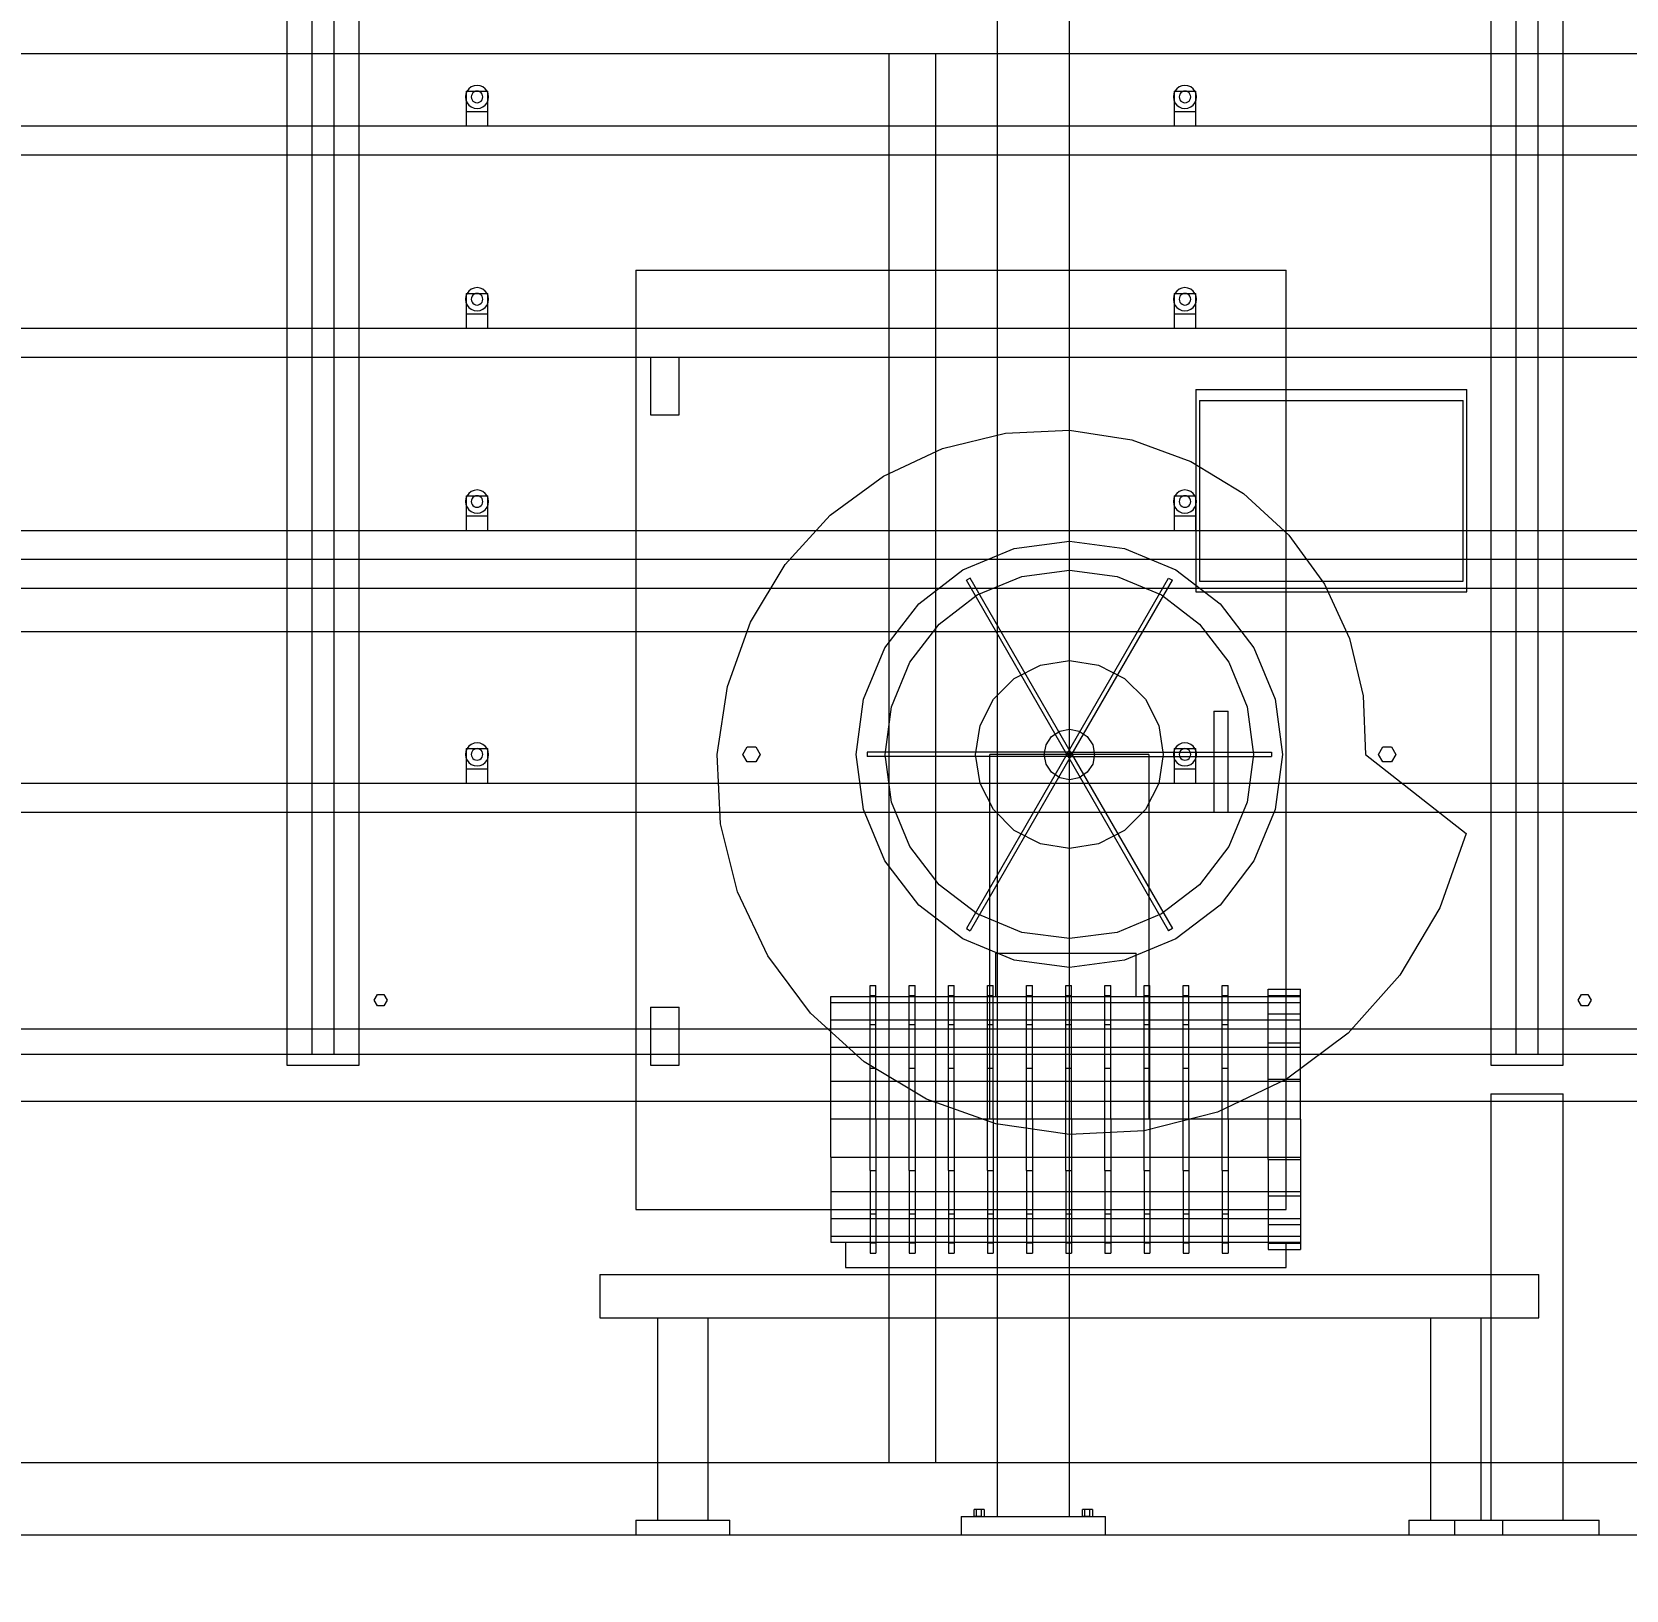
# Model space of a CAD drawing. Header units: millimetres. Extents: x -191664 to 191490, y -197311 to 10263.
# Drawn here: x 38981 to 41188, y -77 to 2080 of the extents above; entities that cross this region are included whole.
import ezdxf

# ---------------------------------------------------------------- set-up
doc = ezdxf.new("R2010")
doc.units = ezdxf.units.MM
for name, color, linetype, lineweight in [('COTAS_ENVOLVENTE_P', 1, 'Continuous', 0), ('COTAS_O', 1, 'Continuous', 0), ('COTAS_P', 1, 'Continuous', 0), ('lateral_secador', 7, 'Continuous', 0)]:
    doc.layers.add(name, color=color, linetype=linetype, lineweight=lineweight)
doc.dimstyles.new('PLANTA_100', dxfattribs={"dimtxt": 250, "dimasz": 150, "dimexe": 150, "dimexo": 80, "dimgap": 100, "dimtad": 1, "dimtih": 1, "dimtoh": 1, "dimdec": 1, "dimdsep": 46, "dimcen": 0.09, "dimclrd": 1, "dimclre": 1, "dimclrt": 1, "dimadec": 0, "dimazin": 0, "dimtfac": 1, "dimtdec": 4, "dimtofl": 0, "dimtmove": 0, "dimatfit": 3, "dimfxl": 1, "dimtolj": 1, "dimtzin": 0, "dimarcsym": 0})

# ---------------------------------------------------------------- blocks, each defined once
blk = doc.blocks.new('*D4')
at = {"layer": 'COTAS_ENVOLVENTE_P', "color": 1, "lineweight": -2, "transparency": 16777216}
for p, q in [((0, -80), (0, -3250)), ((58855.1, -80), (58855.1, -3250)), ((150, -3100), (58705.1, -3100))]:
    blk.add_line(p, q, dxfattribs=at)
at = {"layer": 'COTAS_ENVOLVENTE_P', "color": 1, "transparency": 16777216}
for points in [[(150, -3075), (150, -3125), (0, -3100)], [(58705.1, -3075), (58705.1, -3125), (58855.1, -3100)]]:
    blk.add_solid(points, dxfattribs=at)
at = {"layer": 'Defpoints', "color": 0, "transparency": 16777216}
for p in [(0, 0), (58855.1, 0), (58855.1, -3100)]:
    blk.add_point(p, dxfattribs=at)
blk = doc.blocks.new('*D19')
at = {"layer": 'COTAS_O', "color": 1, "lineweight": -2, "transparency": 16777216}
for p, q in [((37717.1, -80), (37717.1, -1050)), ((57717.1, -80), (57717.1, -1050)), ((37867.1, -900), (57567.1, -900))]:
    blk.add_line(p, q, dxfattribs=at)
at = {"layer": 'COTAS_O', "color": 1, "transparency": 16777216}
for points in [[(37867.1, -875), (37867.1, -925), (37717.1, -900)], [(57567.1, -875), (57567.1, -925), (57717.1, -900)]]:
    blk.add_solid(points, dxfattribs=at)
at = {"layer": 'Defpoints', "color": 0, "transparency": 16777216}
for p in [(37717.1, 0), (57717.1, 0), (57717.1, -900)]:
    blk.add_point(p, dxfattribs=at)
blk = doc.blocks.new('*D21')
at = {"layer": 'COTAS_P', "color": 1, "lineweight": -2, "transparency": 16777216}
for p, q in [((0, -80), (0, -2350)), ((58117.1, -80), (58117.1, -2350)), ((150, -2200), (57967.1, -2200))]:
    blk.add_line(p, q, dxfattribs=at)
at = {"layer": 'COTAS_P', "color": 1, "transparency": 16777216}
for points in [[(150, -2175), (150, -2225), (0, -2200)], [(57967.1, -2175), (57967.1, -2225), (58117.1, -2200)]]:
    blk.add_solid(points, dxfattribs=at)
at = {"layer": 'Defpoints', "color": 0, "transparency": 16777216}
for p in [(0, 0), (58117.1, 0), (58117.1, -2200)]:
    blk.add_point(p, dxfattribs=at)

msp = doc.modelspace()

# ---------------------------------------------------------------- linework, layer by layer
at = {"layer": 'lateral_secador', "color": 253, "true_color": 0xa6b3ba}
for p, q in [((40317.12, 2990), (40317.12, 25)), ((40417.12, 25), (40417.12, 2990)), ((40267.12, 25), (40467.12, 25)), ((40267.12, 25), (40267.12, 0)), ((40317.12, 25), (40417.12, 25)), ((40467.12, 0), (40467.12, 25)), ((40267.12, 0), (40467.12, 0))]:
    msp.add_line(p, q, dxfattribs=at)
at = {"layer": 'lateral_secador', "color": 254, "true_color": 0xd8e0dc}
for p, q in [((39368.78, 665), (39368.78, 2935)), ((39398.78, 2935), (39398.78, 665)), ((41035.45, 665), (41035.45, 2935)), ((41065.45, 2935), (41065.45, 665)), ((40597.12, 1570), (40962.12, 1570)), ((40597.12, 1570), (40597.12, 1320)), ((40962.12, 1320), (40962.12, 1570)), ((40597.12, 1320), (40962.12, 1320)), ((37732.12, 665), (39368.78, 665)), ((39398.78, 665), (41035.45, 665)), ((41065.45, 665), (42702.12, 665)), ((38717.12, 100), (41717.12, 100))]:
    msp.add_line(p, q, dxfattribs=at)
at = {"layer": 'lateral_secador', "color": 251, "true_color": 0x536a64}
for p, q in [((39333.78, 2900), (39333.78, 650)), ((39433.78, 650), (39433.78, 2900)), ((41000.45, 2900), (41000.45, 650)), ((41100.45, 650), (41100.45, 2900)), ((37717.12, 2050), (57717.12, 2050)), ((40241.7, 1503.49), (40328.63, 1524.83)), ((40328.63, 1524.83), (40417.12, 1528.71)), ((40417.12, 1528.71), (40503.71, 1515.34)), ((40159.76, 1465.16), (40241.7, 1503.49)), ((40503.71, 1515.34), (40585.13, 1485.61)), ((40585.13, 1485.61), (40658.34, 1441.02)), ((40086.14, 1410.97), (40159.76, 1465.16)), ((40658.34, 1441.02), (40720.72, 1383.6)), ((40023.91, 1342.73), (40086.14, 1410.97)), ((40720.72, 1383.6), (40770.09, 1315.85)), ((39975.74, 1262.82), (40023.91, 1342.73)), ((37717.12, 1310), (57717.12, 1310)), ((40770.09, 1315.85), (40804.85, 1240.6)), ((39943.81, 1174.15), (39975.74, 1262.82)), ((37717.12, 1250), (57717.12, 1250)), ((40804.85, 1240.6), (40823.98, 1160.93)), ((39929.7, 1080), (39943.81, 1174.15)), ((40823.98, 1160.93), (40827.12, 1080)), ((39934.32, 983.97), (39929.7, 1080)), ((40827.12, 1080), (40966.36, 970.75)), ((39957.86, 889.77), (39934.32, 983.97)), ((40966.36, 970.75), (40930.02, 867.55)), ((39999.77, 801.14), (39957.86, 889.77)), ((40930.02, 867.55), (40874.69, 774.26)), ((40058.77, 721.66), (39999.77, 801.14)), ((40874.69, 774.26), (40802.83, 694.28)), ((40132.88, 654.61), (40058.77, 721.66)), ((37717.12, 700), (57717.12, 700)), ((40802.83, 694.28), (40717.48, 630.47)), ((39333.78, 650), (39433.78, 650)), ((40219.48, 602.86), (40132.88, 654.61)), ((41000.45, 650), (41100.45, 650)), ((40717.48, 630.47), (40622.16, 584.98)), ((37717.12, 600), (57717.12, 600)), ((40315.42, 568.73), (40219.48, 602.86)), ((41000.45, 610), (41100.45, 610)), ((41000.45, 610), (41000.45, 20)), ((41100.45, 20), (41100.45, 610)), ((40622.16, 584.98), (40520.7, 559.23)), ((40417.12, 553.87), (40315.42, 568.73)), ((40520.7, 559.23), (40417.12, 553.87)), ((40107.12, 405), (40717.12, 405)), ((40107.12, 405), (40107.12, 370)), ((40717.12, 370), (40717.12, 405)), ((39767.12, 360), (41067.12, 360)), ((39767.12, 360), (39767.12, 300)), ((40107.12, 370), (40717.12, 370)), ((41067.12, 300), (41067.12, 360)), ((39767.12, 300), (41067.12, 300)), ((39847.12, 300), (39917.12, 300)), ((39847.12, 300), (39847.12, 20)), ((39917.12, 20), (39917.12, 300)), ((40917.12, 300), (40987.12, 300)), ((40917.12, 300), (40917.12, 20)), ((40987.12, 20), (40987.12, 300)), ((38717.12, 0), (41717.12, 0)), ((39847.12, 20), (39917.12, 20)), ((40917.12, 20), (40987.12, 20)), ((41000.45, 20), (41100.45, 20))]:
    msp.add_line(p, q, dxfattribs=at)
at = {"layer": 'lateral_secador', "color": 252, "true_color": 0x798e91}
for p, q in [((40167.12, 2050), (40232.12, 2050)), ((40167.12, 2050), (40167.12, 100)), ((40232.12, 100), (40232.12, 2050)), ((39837.12, 1630), (39877.12, 1630)), ((39837.12, 1630), (39837.12, 1550)), ((39877.12, 1550), (39877.12, 1630)), ((40592.12, 1585), (40967.12, 1585)), ((40592.12, 1585), (40592.12, 1305)), ((40967.12, 1305), (40967.12, 1585)), ((39837.12, 1550), (39877.12, 1550)), ((40289.62, 1300.84), (40351.12, 1326.31)), ((40351.12, 1326.31), (40417.12, 1335)), ((40417.12, 1335), (40483.11, 1326.31)), ((40483.11, 1326.31), (40544.62, 1300.84)), ((40279.71, 1323.99), (40274.52, 1320.99)), ((40414.52, 1078.5), (40274.52, 1320.99)), ((40419.71, 1081.5), (40279.71, 1323.99)), ((40414.52, 1081.5), (40554.52, 1323.99)), ((40419.71, 1078.5), (40559.71, 1320.99)), ((40554.52, 1323.99), (40559.71, 1320.99)), ((40592.12, 1305), (40967.12, 1305)), ((40236.8, 1260.31), (40289.62, 1300.84)), ((40544.62, 1300.84), (40597.43, 1260.31)), ((40196.28, 1207.5), (40236.8, 1260.31)), ((40597.43, 1260.31), (40637.95, 1207.5)), ((40170.8, 1146), (40196.28, 1207.5)), ((40637.95, 1207.5), (40663.43, 1146)), ((40162.12, 1080), (40170.8, 1146)), ((40663.43, 1146), (40672.12, 1080)), ((40137.12, 1083), (40137.12, 1077)), ((40417.12, 1083), (40137.12, 1083)), ((40414.52, 1081.5), (40274.52, 839.01)), ((40414.52, 1081.5), (40419.71, 1078.5)), ((40419.71, 1081.5), (40414.52, 1078.5)), ((40417.12, 1083), (40417.12, 1077)), ((40417.12, 1083), (40697.12, 1083)), ((40419.71, 1081.5), (40559.71, 839.01)), ((40697.12, 1083), (40697.12, 1077)), ((40417.12, 1077), (40137.12, 1077)), ((40170.8, 1014), (40162.12, 1080)), ((40419.71, 1078.5), (40279.71, 836.01)), ((40414.52, 1078.5), (40554.52, 836.01)), ((40417.12, 1077), (40697.12, 1077)), ((40672.12, 1080), (40663.43, 1014)), ((40196.28, 952.5), (40170.8, 1014)), ((40663.43, 1014), (40637.95, 952.5)), ((40236.8, 899.69), (40196.28, 952.5)), ((40637.95, 952.5), (40597.43, 899.69)), ((40289.62, 859.16), (40236.8, 899.69)), ((40597.43, 899.69), (40544.62, 859.16)), ((40274.52, 839.01), (40279.71, 836.01)), ((40351.12, 833.69), (40289.62, 859.16)), ((40544.62, 859.16), (40483.11, 833.69)), ((40559.71, 839.01), (40554.52, 836.01)), ((40417.12, 825), (40351.12, 833.69)), ((40483.11, 833.69), (40417.12, 825)), ((39837.12, 730), (39877.12, 730)), ((39837.12, 730), (39837.12, 650)), ((39877.12, 650), (39877.12, 730)), ((39837.12, 650), (39877.12, 650)), ((40167.12, 100), (40232.12, 100)), ((39817.12, 20), (39947.12, 20)), ((39817.12, 20), (39817.12, 0)), ((39817.12, 0), (39947.12, 0)), ((39947.12, 0), (39947.12, 20)), ((40887.12, 20), (41017.12, 20)), ((40887.12, 20), (40887.12, 0)), ((40887.12, 0), (41017.12, 0)), ((40950.45, 20), (41150.45, 20)), ((40950.45, 20), (40950.45, 0)), ((40950.45, 0), (41150.45, 0)), ((41017.12, 0), (41017.12, 20)), ((41150.45, 0), (41150.45, 20))]:
    msp.add_line(p, q, dxfattribs=at)
at = {"layer": 'lateral_secador', "color": 253, "true_color": 0xa4b0b5}
for p, q in [((39581.66, 1994.14), (39581.12, 1990)), ((39581.12, 1990), (39581.66, 1985.86)), ((39583.26, 1998), (39581.66, 1994.14)), ((39585.8, 2001.31), (39583.26, 1998)), ((39589.12, 2003.86), (39585.8, 2001.31)), ((39592.97, 2005.45), (39589.12, 2003.86)), ((39589.39, 1992.07), (39589.12, 1990)), ((39589.12, 1990), (39589.39, 1987.93)), ((39590.19, 1994), (39589.39, 1992.07)), ((39589.39, 1987.93), (39590.19, 1986)), ((39591.46, 1995.66), (39590.19, 1994)), ((39593.12, 1996.93), (39591.46, 1995.66)), ((39597.12, 2006), (39592.97, 2005.45)), ((39595.05, 1997.73), (39593.12, 1996.93)), ((39597.12, 1998), (39595.05, 1997.73)), ((39601.26, 2005.45), (39597.12, 2006)), ((39599.19, 1997.73), (39597.12, 1998)), ((39601.12, 1996.93), (39599.19, 1997.73)), ((39602.77, 1995.66), (39601.12, 1996.93)), ((39605.12, 2003.86), (39601.26, 2005.45)), ((39604.04, 1994), (39602.77, 1995.66)), ((39604.84, 1992.07), (39604.04, 1994)), ((39604.04, 1986), (39604.84, 1987.93)), ((39605.12, 1990), (39604.84, 1992.07)), ((39604.84, 1987.93), (39605.12, 1990)), ((39608.43, 2001.31), (39605.12, 2003.86)), ((39610.97, 1998), (39608.43, 2001.31)), ((39612.57, 1994.14), (39610.97, 1998)), ((39613.12, 1990), (39612.57, 1994.14)), ((39612.57, 1985.86), (39613.12, 1990)), ((40561.66, 1994.14), (40561.12, 1990)), ((40561.12, 1990), (40561.66, 1985.86)), ((40563.26, 1998), (40561.66, 1994.14)), ((40565.8, 2001.31), (40563.26, 1998)), ((40569.12, 2003.86), (40565.8, 2001.31)), ((40572.97, 2005.45), (40569.12, 2003.86)), ((40569.39, 1992.07), (40569.12, 1990)), ((40569.12, 1990), (40569.39, 1987.93)), ((40570.19, 1994), (40569.39, 1992.07)), ((40569.39, 1987.93), (40570.19, 1986)), ((40571.46, 1995.66), (40570.19, 1994)), ((40573.12, 1996.93), (40571.46, 1995.66)), ((40577.12, 2006), (40572.97, 2005.45)), ((40575.05, 1997.73), (40573.12, 1996.93)), ((40577.12, 1998), (40575.05, 1997.73)), ((40581.26, 2005.45), (40577.12, 2006)), ((40579.19, 1997.73), (40577.12, 1998)), ((40581.12, 1996.93), (40579.19, 1997.73)), ((40582.77, 1995.66), (40581.12, 1996.93)), ((40585.12, 2003.86), (40581.26, 2005.45)), ((40584.04, 1994), (40582.77, 1995.66)), ((40584.84, 1992.07), (40584.04, 1994)), ((40584.04, 1986), (40584.84, 1987.93)), ((40585.12, 1990), (40584.84, 1992.07)), ((40584.84, 1987.93), (40585.12, 1990)), ((40588.43, 2001.31), (40585.12, 2003.86)), ((40590.97, 1998), (40588.43, 2001.31)), ((40592.57, 1994.14), (40590.97, 1998)), ((40593.12, 1990), (40592.57, 1994.14)), ((40592.57, 1985.86), (40593.12, 1990)), ((39581.66, 1985.86), (39583.26, 1982)), ((39583.26, 1982), (39585.8, 1978.69)), ((39585.8, 1978.69), (39589.12, 1976.14)), ((39589.12, 1976.14), (39592.97, 1974.55)), ((39590.19, 1986), (39591.46, 1984.34)), ((39591.46, 1984.34), (39593.12, 1983.07)), ((39592.97, 1974.55), (39597.12, 1974)), ((39593.12, 1983.07), (39595.05, 1982.27)), ((39595.05, 1982.27), (39597.12, 1982)), ((39597.12, 1982), (39599.19, 1982.27)), ((39597.12, 1974), (39601.26, 1974.55)), ((39599.19, 1982.27), (39601.12, 1983.07)), ((39601.12, 1983.07), (39602.77, 1984.34)), ((39601.26, 1974.55), (39605.12, 1976.14)), ((39602.77, 1984.34), (39604.04, 1986)), ((39605.12, 1976.14), (39608.43, 1978.69)), ((39608.43, 1978.69), (39610.97, 1982)), ((39610.97, 1982), (39612.57, 1985.86)), ((40561.66, 1985.86), (40563.26, 1982)), ((40563.26, 1982), (40565.8, 1978.69)), ((40565.8, 1978.69), (40569.12, 1976.14)), ((40569.12, 1976.14), (40572.97, 1974.55)), ((40570.19, 1986), (40571.46, 1984.34)), ((40571.46, 1984.34), (40573.12, 1983.07)), ((40572.97, 1974.55), (40577.12, 1974)), ((40573.12, 1983.07), (40575.05, 1982.27)), ((40575.05, 1982.27), (40577.12, 1982)), ((40577.12, 1982), (40579.19, 1982.27)), ((40577.12, 1974), (40581.26, 1974.55)), ((40579.19, 1982.27), (40581.12, 1983.07)), ((40581.12, 1983.07), (40582.77, 1984.34)), ((40581.26, 1974.55), (40585.12, 1976.14)), ((40582.77, 1984.34), (40584.04, 1986)), ((40585.12, 1976.14), (40588.43, 1978.69)), ((40588.43, 1978.69), (40590.97, 1982)), ((40590.97, 1982), (40592.57, 1985.86)), ((39589.12, 1723.86), (39585.8, 1721.31)), ((39592.97, 1725.45), (39589.12, 1723.86)), ((39597.12, 1726), (39592.97, 1725.45)), ((39601.26, 1725.45), (39597.12, 1726)), ((39605.12, 1723.86), (39601.26, 1725.45)), ((39608.43, 1721.31), (39605.12, 1723.86)), ((40569.12, 1723.86), (40565.8, 1721.31)), ((40572.97, 1725.45), (40569.12, 1723.86)), ((40577.12, 1726), (40572.97, 1725.45)), ((40581.26, 1725.45), (40577.12, 1726)), ((40585.12, 1723.86), (40581.26, 1725.45)), ((40588.43, 1721.31), (40585.12, 1723.86)), ((39581.66, 1714.14), (39581.12, 1710)), ((39581.12, 1710), (39581.66, 1705.86)), ((39583.26, 1718), (39581.66, 1714.14)), ((39581.66, 1705.86), (39583.26, 1702)), ((39585.8, 1721.31), (39583.26, 1718)), ((39583.26, 1702), (39585.8, 1698.69)), ((39589.39, 1712.07), (39589.12, 1710)), ((39589.12, 1710), (39589.39, 1707.93)), ((39590.19, 1714), (39589.39, 1712.07)), ((39589.39, 1707.93), (39590.19, 1706)), ((39591.46, 1715.66), (39590.19, 1714)), ((39590.19, 1706), (39591.46, 1704.34)), ((39593.12, 1716.93), (39591.46, 1715.66)), ((39591.46, 1704.34), (39593.12, 1703.07)), ((39595.05, 1717.73), (39593.12, 1716.93)), ((39593.12, 1703.07), (39595.05, 1702.27)), ((39597.12, 1718), (39595.05, 1717.73)), ((39595.05, 1702.27), (39597.12, 1702)), ((39599.19, 1717.73), (39597.12, 1718)), ((39597.12, 1702), (39599.19, 1702.27)), ((39601.12, 1716.93), (39599.19, 1717.73)), ((39599.19, 1702.27), (39601.12, 1703.07)), ((39602.77, 1715.66), (39601.12, 1716.93)), ((39601.12, 1703.07), (39602.77, 1704.34)), ((39604.04, 1714), (39602.77, 1715.66)), ((39602.77, 1704.34), (39604.04, 1706)), ((39604.84, 1712.07), (39604.04, 1714)), ((39604.04, 1706), (39604.84, 1707.93)), ((39605.12, 1710), (39604.84, 1712.07)), ((39604.84, 1707.93), (39605.12, 1710)), ((39610.97, 1718), (39608.43, 1721.31)), ((39608.43, 1698.69), (39610.97, 1702)), ((39612.57, 1714.14), (39610.97, 1718)), ((39610.97, 1702), (39612.57, 1705.86)), ((39613.12, 1710), (39612.57, 1714.14)), ((39612.57, 1705.86), (39613.12, 1710)), ((40561.66, 1714.14), (40561.12, 1710)), ((40561.12, 1710), (40561.66, 1705.86)), ((40563.26, 1718), (40561.66, 1714.14)), ((40561.66, 1705.86), (40563.26, 1702)), ((40565.8, 1721.31), (40563.26, 1718)), ((40563.26, 1702), (40565.8, 1698.69)), ((40569.39, 1712.07), (40569.12, 1710)), ((40569.12, 1710), (40569.39, 1707.93)), ((40570.19, 1714), (40569.39, 1712.07)), ((40569.39, 1707.93), (40570.19, 1706)), ((40571.46, 1715.66), (40570.19, 1714)), ((40570.19, 1706), (40571.46, 1704.34)), ((40573.12, 1716.93), (40571.46, 1715.66)), ((40571.46, 1704.34), (40573.12, 1703.07)), ((40575.05, 1717.73), (40573.12, 1716.93)), ((40573.12, 1703.07), (40575.05, 1702.27)), ((40577.12, 1718), (40575.05, 1717.73)), ((40575.05, 1702.27), (40577.12, 1702)), ((40579.19, 1717.73), (40577.12, 1718)), ((40577.12, 1702), (40579.19, 1702.27)), ((40581.12, 1716.93), (40579.19, 1717.73)), ((40579.19, 1702.27), (40581.12, 1703.07)), ((40582.77, 1715.66), (40581.12, 1716.93)), ((40581.12, 1703.07), (40582.77, 1704.34)), ((40584.04, 1714), (40582.77, 1715.66)), ((40582.77, 1704.34), (40584.04, 1706)), ((40584.84, 1712.07), (40584.04, 1714)), ((40584.04, 1706), (40584.84, 1707.93)), ((40585.12, 1710), (40584.84, 1712.07)), ((40584.84, 1707.93), (40585.12, 1710)), ((40590.97, 1718), (40588.43, 1721.31)), ((40588.43, 1698.69), (40590.97, 1702)), ((40592.57, 1714.14), (40590.97, 1718)), ((40590.97, 1702), (40592.57, 1705.86)), ((40593.12, 1710), (40592.57, 1714.14)), ((40592.57, 1705.86), (40593.12, 1710)), ((39585.8, 1698.69), (39589.12, 1696.14)), ((39589.12, 1696.14), (39592.97, 1694.55)), ((39592.97, 1694.55), (39597.12, 1694)), ((39597.12, 1694), (39601.26, 1694.55)), ((39601.26, 1694.55), (39605.12, 1696.14)), ((39605.12, 1696.14), (39608.43, 1698.69)), ((40565.8, 1698.69), (40569.12, 1696.14)), ((40569.12, 1696.14), (40572.97, 1694.55)), ((40572.97, 1694.55), (40577.12, 1694)), ((40577.12, 1694), (40581.26, 1694.55)), ((40581.26, 1694.55), (40585.12, 1696.14)), ((40585.12, 1696.14), (40588.43, 1698.69)), ((39583.26, 1438), (39581.66, 1434.14)), ((39585.8, 1441.31), (39583.26, 1438)), ((39589.12, 1443.86), (39585.8, 1441.31)), ((39592.97, 1445.45), (39589.12, 1443.86)), ((39591.46, 1435.66), (39590.19, 1434)), ((39593.12, 1436.93), (39591.46, 1435.66)), ((39597.12, 1446), (39592.97, 1445.45)), ((39595.05, 1437.73), (39593.12, 1436.93)), ((39597.12, 1438), (39595.05, 1437.73)), ((39601.26, 1445.45), (39597.12, 1446)), ((39599.19, 1437.73), (39597.12, 1438)), ((39601.12, 1436.93), (39599.19, 1437.73)), ((39602.77, 1435.66), (39601.12, 1436.93)), ((39605.12, 1443.86), (39601.26, 1445.45)), ((39604.04, 1434), (39602.77, 1435.66)), ((39608.43, 1441.31), (39605.12, 1443.86)), ((39610.97, 1438), (39608.43, 1441.31)), ((39612.57, 1434.14), (39610.97, 1438)), ((40563.26, 1438), (40561.66, 1434.14)), ((40565.8, 1441.31), (40563.26, 1438)), ((40569.12, 1443.86), (40565.8, 1441.31)), ((40572.97, 1445.45), (40569.12, 1443.86)), ((40571.46, 1435.66), (40570.19, 1434)), ((40573.12, 1436.93), (40571.46, 1435.66)), ((40577.12, 1446), (40572.97, 1445.45)), ((40575.05, 1437.73), (40573.12, 1436.93)), ((40577.12, 1438), (40575.05, 1437.73)), ((40581.26, 1445.45), (40577.12, 1446)), ((40579.19, 1437.73), (40577.12, 1438)), ((40581.12, 1436.93), (40579.19, 1437.73)), ((40582.77, 1435.66), (40581.12, 1436.93)), ((40585.12, 1443.86), (40581.26, 1445.45)), ((40584.04, 1434), (40582.77, 1435.66)), ((40588.43, 1441.31), (40585.12, 1443.86)), ((40590.97, 1438), (40588.43, 1441.31)), ((40592.57, 1434.14), (40590.97, 1438)), ((39581.66, 1434.14), (39581.12, 1430)), ((39581.12, 1430), (39581.66, 1425.86)), ((39581.66, 1425.86), (39583.26, 1422)), ((39583.26, 1422), (39585.8, 1418.69)), ((39585.8, 1418.69), (39589.12, 1416.14)), ((39589.39, 1432.07), (39589.12, 1430)), ((39589.12, 1430), (39589.39, 1427.93)), ((39589.12, 1416.14), (39592.97, 1414.55)), ((39590.19, 1434), (39589.39, 1432.07)), ((39589.39, 1427.93), (39590.19, 1426)), ((39590.19, 1426), (39591.46, 1424.34)), ((39591.46, 1424.34), (39593.12, 1423.07)), ((39592.97, 1414.55), (39597.12, 1414)), ((39593.12, 1423.07), (39595.05, 1422.27)), ((39595.05, 1422.27), (39597.12, 1422)), ((39597.12, 1422), (39599.19, 1422.27)), ((39597.12, 1414), (39601.26, 1414.55)), ((39599.19, 1422.27), (39601.12, 1423.07)), ((39601.12, 1423.07), (39602.77, 1424.34)), ((39601.26, 1414.55), (39605.12, 1416.14)), ((39602.77, 1424.34), (39604.04, 1426)), ((39604.84, 1432.07), (39604.04, 1434)), ((39604.04, 1426), (39604.84, 1427.93)), ((39605.12, 1430), (39604.84, 1432.07)), ((39604.84, 1427.93), (39605.12, 1430)), ((39605.12, 1416.14), (39608.43, 1418.69)), ((39608.43, 1418.69), (39610.97, 1422)), ((39610.97, 1422), (39612.57, 1425.86)), ((39613.12, 1430), (39612.57, 1434.14)), ((39612.57, 1425.86), (39613.12, 1430)), ((40561.66, 1434.14), (40561.12, 1430)), ((40561.12, 1430), (40561.66, 1425.86)), ((40561.66, 1425.86), (40563.26, 1422)), ((40563.26, 1422), (40565.8, 1418.69)), ((40565.8, 1418.69), (40569.12, 1416.14)), ((40569.39, 1432.07), (40569.12, 1430)), ((40569.12, 1430), (40569.39, 1427.93)), ((40569.12, 1416.14), (40572.97, 1414.55)), ((40570.19, 1434), (40569.39, 1432.07)), ((40569.39, 1427.93), (40570.19, 1426)), ((40570.19, 1426), (40571.46, 1424.34)), ((40571.46, 1424.34), (40573.12, 1423.07)), ((40572.97, 1414.55), (40577.12, 1414)), ((40573.12, 1423.07), (40575.05, 1422.27)), ((40575.05, 1422.27), (40577.12, 1422)), ((40577.12, 1422), (40579.19, 1422.27)), ((40577.12, 1414), (40581.26, 1414.55)), ((40579.19, 1422.27), (40581.12, 1423.07)), ((40581.12, 1423.07), (40582.77, 1424.34)), ((40581.26, 1414.55), (40585.12, 1416.14)), ((40582.77, 1424.34), (40584.04, 1426)), ((40584.84, 1432.07), (40584.04, 1434)), ((40584.04, 1426), (40584.84, 1427.93)), ((40585.12, 1430), (40584.84, 1432.07)), ((40584.84, 1427.93), (40585.12, 1430)), ((40585.12, 1416.14), (40588.43, 1418.69)), ((40588.43, 1418.69), (40590.97, 1422)), ((40590.97, 1422), (40592.57, 1425.86)), ((40593.12, 1430), (40592.57, 1434.14)), ((40592.57, 1425.86), (40593.12, 1430)), ((39581.66, 1084.14), (39581.12, 1080)), ((39583.26, 1088), (39581.66, 1084.14)), ((39585.8, 1091.31), (39583.26, 1088)), ((39589.12, 1093.86), (39585.8, 1091.31)), ((39592.97, 1095.45), (39589.12, 1093.86)), ((39589.39, 1082.07), (39589.12, 1080)), ((39590.19, 1084), (39589.39, 1082.07)), ((39591.46, 1085.66), (39590.19, 1084)), ((39593.12, 1086.93), (39591.46, 1085.66)), ((39597.12, 1096), (39592.97, 1095.45)), ((39595.05, 1087.73), (39593.12, 1086.93)), ((39597.12, 1088), (39595.05, 1087.73)), ((39601.26, 1095.45), (39597.12, 1096)), ((39599.19, 1087.73), (39597.12, 1088)), ((39601.12, 1086.93), (39599.19, 1087.73)), ((39602.77, 1085.66), (39601.12, 1086.93)), ((39605.12, 1093.86), (39601.26, 1095.45)), ((39604.04, 1084), (39602.77, 1085.66)), ((39604.84, 1082.07), (39604.04, 1084)), ((39605.12, 1080), (39604.84, 1082.07)), ((39608.43, 1091.31), (39605.12, 1093.86)), ((39610.97, 1088), (39608.43, 1091.31)), ((39612.57, 1084.14), (39610.97, 1088)), ((39613.12, 1080), (39612.57, 1084.14)), ((40561.66, 1084.14), (40561.12, 1080)), ((40563.26, 1088), (40561.66, 1084.14)), ((40565.8, 1091.31), (40563.26, 1088)), ((40569.12, 1093.86), (40565.8, 1091.31)), ((40572.97, 1095.45), (40569.12, 1093.86)), ((40569.39, 1082.07), (40569.12, 1080)), ((40570.19, 1084), (40569.39, 1082.07)), ((40571.46, 1085.66), (40570.19, 1084)), ((40573.12, 1086.93), (40571.46, 1085.66)), ((40577.12, 1096), (40572.97, 1095.45)), ((40575.05, 1087.73), (40573.12, 1086.93)), ((40577.12, 1088), (40575.05, 1087.73)), ((40581.26, 1095.45), (40577.12, 1096)), ((40579.19, 1087.73), (40577.12, 1088)), ((40581.12, 1086.93), (40579.19, 1087.73)), ((40582.77, 1085.66), (40581.12, 1086.93)), ((40585.12, 1093.86), (40581.26, 1095.45)), ((40584.04, 1084), (40582.77, 1085.66)), ((40584.84, 1082.07), (40584.04, 1084)), ((40585.12, 1080), (40584.84, 1082.07)), ((40588.43, 1091.31), (40585.12, 1093.86)), ((40590.97, 1088), (40588.43, 1091.31)), ((40592.57, 1084.14), (40590.97, 1088)), ((40593.12, 1080), (40592.57, 1084.14)), ((39581.12, 1080), (39581.66, 1075.86)), ((39581.66, 1075.86), (39583.26, 1072)), ((39583.26, 1072), (39585.8, 1068.69)), ((39585.8, 1068.69), (39589.12, 1066.14)), ((39589.12, 1080), (39589.39, 1077.93)), ((39589.12, 1066.14), (39592.97, 1064.55)), ((39589.39, 1077.93), (39590.19, 1076)), ((39590.19, 1076), (39591.46, 1074.34)), ((39591.46, 1074.34), (39593.12, 1073.07)), ((39592.97, 1064.55), (39597.12, 1064)), ((39593.12, 1073.07), (39595.05, 1072.27)), ((39595.05, 1072.27), (39597.12, 1072)), ((39597.12, 1072), (39599.19, 1072.27)), ((39597.12, 1064), (39601.26, 1064.55)), ((39599.19, 1072.27), (39601.12, 1073.07)), ((39601.12, 1073.07), (39602.77, 1074.34)), ((39601.26, 1064.55), (39605.12, 1066.14)), ((39602.77, 1074.34), (39604.04, 1076)), ((39604.04, 1076), (39604.84, 1077.93)), ((39604.84, 1077.93), (39605.12, 1080)), ((39605.12, 1066.14), (39608.43, 1068.69)), ((39608.43, 1068.69), (39610.97, 1072)), ((39610.97, 1072), (39612.57, 1075.86)), ((39612.57, 1075.86), (39613.12, 1080)), ((40561.12, 1080), (40561.66, 1075.86)), ((40561.66, 1075.86), (40563.26, 1072)), ((40563.26, 1072), (40565.8, 1068.69)), ((40565.8, 1068.69), (40569.12, 1066.14)), ((40569.12, 1080), (40569.39, 1077.93)), ((40569.12, 1066.14), (40572.97, 1064.55)), ((40569.39, 1077.93), (40570.19, 1076)), ((40570.19, 1076), (40571.46, 1074.34)), ((40571.46, 1074.34), (40573.12, 1073.07)), ((40572.97, 1064.55), (40577.12, 1064)), ((40573.12, 1073.07), (40575.05, 1072.27)), ((40575.05, 1072.27), (40577.12, 1072)), ((40577.12, 1072), (40579.19, 1072.27)), ((40577.12, 1064), (40581.26, 1064.55)), ((40579.19, 1072.27), (40581.12, 1073.07)), ((40581.12, 1073.07), (40582.77, 1074.34)), ((40581.26, 1064.55), (40585.12, 1066.14)), ((40582.77, 1074.34), (40584.04, 1076)), ((40584.04, 1076), (40584.84, 1077.93)), ((40584.84, 1077.93), (40585.12, 1080)), ((40585.12, 1066.14), (40588.43, 1068.69)), ((40588.43, 1068.69), (40590.97, 1072)), ((40590.97, 1072), (40592.57, 1075.86)), ((40592.57, 1075.86), (40593.12, 1080))]:
    msp.add_line(p, q, dxfattribs=at)
at = {"layer": 'lateral_secador', "color": 8, "true_color": 0x617680}
for p, q in [((39582.12, 1998), (39612.12, 1998)), ((39582.12, 1998), (39582.12, 1970)), ((39612.12, 1970), (39612.12, 1998)), ((40562.12, 1998), (40592.12, 1998)), ((40562.12, 1998), (40562.12, 1970)), ((40592.12, 1970), (40592.12, 1998)), ((39582.12, 1970), (39612.12, 1970)), ((39582.12, 1970), (39582.12, 1950)), ((39612.12, 1950), (39612.12, 1970)), ((40562.12, 1970), (40592.12, 1970)), ((40562.12, 1970), (40562.12, 1950)), ((40592.12, 1950), (40592.12, 1970)), ((38067.12, 1950), (57367.12, 1950)), ((39582.12, 1950), (39612.12, 1950)), ((40562.12, 1950), (40592.12, 1950)), ((38067.12, 1910), (57367.12, 1910)), ((39582.12, 1718), (39612.12, 1718)), ((39582.12, 1718), (39582.12, 1690)), ((39612.12, 1690), (39612.12, 1718)), ((40562.12, 1718), (40592.12, 1718)), ((40562.12, 1718), (40562.12, 1690)), ((40592.12, 1690), (40592.12, 1718)), ((39582.12, 1690), (39612.12, 1690)), ((39582.12, 1690), (39582.12, 1670)), ((39612.12, 1670), (39612.12, 1690)), ((40562.12, 1690), (40592.12, 1690)), ((40562.12, 1690), (40562.12, 1670)), ((40592.12, 1670), (40592.12, 1690)), ((38067.12, 1670), (57367.12, 1670)), ((39582.12, 1670), (39612.12, 1670)), ((40562.12, 1670), (40592.12, 1670)), ((38067.12, 1630), (57367.12, 1630)), ((39582.12, 1438), (39612.12, 1438)), ((39582.12, 1438), (39582.12, 1410)), ((39612.12, 1410), (39612.12, 1438)), ((40562.12, 1438), (40592.12, 1438)), ((40562.12, 1438), (40562.12, 1410)), ((40592.12, 1410), (40592.12, 1438)), ((39582.12, 1410), (39612.12, 1410)), ((39582.12, 1410), (39582.12, 1390)), ((39612.12, 1390), (39612.12, 1410)), ((40562.12, 1410), (40592.12, 1410)), ((40562.12, 1410), (40562.12, 1390)), ((40592.12, 1390), (40592.12, 1410)), ((38067.12, 1390), (57367.12, 1390)), ((39582.12, 1390), (39612.12, 1390)), ((40562.12, 1390), (40592.12, 1390)), ((38067.12, 1350), (57367.12, 1350)), ((39582.12, 1088), (39612.12, 1088)), ((39582.12, 1088), (39582.12, 1060)), ((39612.12, 1060), (39612.12, 1088)), ((40562.12, 1088), (40592.12, 1088)), ((40562.12, 1088), (40562.12, 1060)), ((40592.12, 1060), (40592.12, 1088)), ((39582.12, 1060), (39612.12, 1060)), ((39582.12, 1060), (39582.12, 1040)), ((39612.12, 1040), (39612.12, 1060)), ((40562.12, 1060), (40592.12, 1060)), ((40562.12, 1060), (40562.12, 1040)), ((40592.12, 1040), (40592.12, 1060)), ((38067.12, 1040), (57367.12, 1040)), ((39582.12, 1040), (39612.12, 1040)), ((40562.12, 1040), (40592.12, 1040)), ((38067.12, 1000), (57367.12, 1000))]:
    msp.add_line(p, q, dxfattribs=at)
at = {"layer": 'lateral_secador', "color": 9, "true_color": 0xb8c6c1}
for p, q in [((39817.12, 1750), (40717.12, 1750)), ((39817.12, 1750), (39817.12, 450)), ((40717.12, 450), (40717.12, 1750)), ((37717.12, 665), (57467.12, 665)), ((37717.12, 600), (57467.12, 600)), ((39817.12, 450), (40717.12, 450))]:
    msp.add_line(p, q, dxfattribs=at)
at = {"layer": 'lateral_secador', "color": 129, "true_color": 0x304542}
for p, q in [((40340.76, 1364.95), (40417.12, 1375)), ((40417.12, 1375), (40493.47, 1364.95)), ((40269.62, 1335.48), (40340.76, 1364.95)), ((40493.47, 1364.95), (40564.62, 1335.48)), ((40208.52, 1288.6), (40269.62, 1335.48)), ((40564.62, 1335.48), (40625.71, 1288.6)), ((40161.64, 1227.5), (40208.52, 1288.6)), ((40625.71, 1288.6), (40672.59, 1227.5)), ((40132.17, 1156.35), (40161.64, 1227.5)), ((40672.59, 1227.5), (40702.06, 1156.35)), ((40340.7, 1185.17), (40376.94, 1203.64)), ((40376.94, 1203.64), (40417.12, 1210)), ((40417.12, 1210), (40457.29, 1203.64)), ((40457.29, 1203.64), (40493.53, 1185.17)), ((40311.94, 1156.41), (40340.7, 1185.17)), ((40493.53, 1185.17), (40522.29, 1156.41)), ((40122.12, 1080), (40132.17, 1156.35)), ((40293.48, 1120.17), (40311.94, 1156.41)), ((40522.29, 1156.41), (40540.75, 1120.17)), ((40702.06, 1156.35), (40712.12, 1080)), ((40617.12, 1140), (40637.12, 1140)), ((40617.12, 1140), (40617.12, 1000)), ((40637.12, 1000), (40637.12, 1140)), ((40287.12, 1080), (40293.48, 1120.17)), ((40540.75, 1120.17), (40547.12, 1080)), ((40132.17, 1003.65), (40122.12, 1080)), ((40293.48, 1039.83), (40287.12, 1080)), ((40547.12, 1080), (40540.75, 1039.83)), ((40712.12, 1080), (40702.06, 1003.65)), ((40311.94, 1003.59), (40293.48, 1039.83)), ((40540.75, 1039.83), (40522.29, 1003.59)), ((40161.64, 932.5), (40132.17, 1003.65)), ((40340.7, 974.83), (40311.94, 1003.59)), ((40522.29, 1003.59), (40493.53, 974.83)), ((40617.12, 1000), (40637.12, 1000)), ((40702.06, 1003.65), (40672.59, 932.5)), ((40376.94, 956.36), (40340.7, 974.83)), ((40493.53, 974.83), (40457.29, 956.36)), ((40417.12, 950), (40376.94, 956.36)), ((40457.29, 956.36), (40417.12, 950)), ((40208.52, 871.4), (40161.64, 932.5)), ((40672.59, 932.5), (40625.71, 871.4)), ((40269.62, 824.52), (40208.52, 871.4)), ((40625.71, 871.4), (40564.62, 824.52)), ((40340.76, 795.05), (40269.62, 824.52)), ((40564.62, 824.52), (40493.47, 795.05)), ((40417.12, 785), (40340.76, 795.05)), ((40493.47, 795.05), (40417.12, 785)), ((40692.12, 746.38), (40692.12, 755.2)), ((40692.12, 755.2), (40737.12, 755.2)), ((40737.12, 746.38), (40737.12, 755.2)), ((40692.12, 720.78), (40692.12, 746.38)), ((40692.12, 746.38), (40737.12, 746.38)), ((40737.12, 720.78), (40737.12, 746.38)), ((40692.12, 680.92), (40692.12, 720.78)), ((40692.12, 720.78), (40737.12, 720.78)), ((40737.12, 680.92), (40737.12, 720.78)), ((40692.12, 630.68), (40692.12, 680.92)), ((40692.12, 680.92), (40737.12, 680.92)), ((40737.12, 630.68), (40737.12, 680.92)), ((40692.12, 575), (40692.12, 630.68)), ((40692.12, 630.68), (40737.12, 630.68)), ((40737.12, 575), (40737.12, 630.68)), ((40692.12, 519.32), (40692.12, 575)), ((40737.12, 575), (40692.12, 575)), ((40737.12, 575), (40737.12, 519.32)), ((40692.12, 519.32), (40692.12, 469.08)), ((40692.12, 519.32), (40737.12, 519.32)), ((40737.12, 519.32), (40737.12, 469.08)), ((40692.12, 469.08), (40692.12, 429.22)), ((40692.12, 469.08), (40737.12, 469.08)), ((40737.12, 469.08), (40737.12, 429.22)), ((40692.12, 429.22), (40692.12, 403.62)), ((40692.12, 429.22), (40737.12, 429.22)), ((40737.12, 429.22), (40737.12, 403.62)), ((40692.12, 403.62), (40692.12, 394.8)), ((40692.12, 403.62), (40737.12, 403.62)), ((40737.12, 403.62), (40737.12, 394.8)), ((40692.12, 394.8), (40737.12, 394.8))]:
    msp.add_line(p, q, dxfattribs=at)
at = {"layer": 'lateral_secador', "color": 43, "true_color": 0xe7bf45}
for p, q in [((40384.78, 1093.39), (40392.37, 1104.75)), ((40392.37, 1104.75), (40403.72, 1112.34)), ((40403.72, 1112.34), (40417.12, 1115)), ((40417.12, 1115), (40430.51, 1112.34)), ((40430.51, 1112.34), (40441.86, 1104.75)), ((40441.86, 1104.75), (40449.45, 1093.39)), ((39965.12, 1080), (39971.12, 1090.39)), ((39971.12, 1090.39), (39983.12, 1090.39)), ((39983.12, 1090.39), (39989.12, 1080)), ((40382.12, 1080), (40384.78, 1093.39)), ((40449.45, 1093.39), (40452.12, 1080)), ((40845.12, 1080), (40851.12, 1090.39)), ((40851.12, 1090.39), (40863.12, 1090.39)), ((40863.12, 1090.39), (40869.12, 1080)), ((39971.12, 1069.61), (39965.12, 1080)), ((39983.12, 1069.61), (39971.12, 1069.61)), ((39989.12, 1080), (39983.12, 1069.61)), ((40384.78, 1066.61), (40382.12, 1080)), ((40392.37, 1055.25), (40384.78, 1066.61)), ((40449.45, 1066.61), (40441.86, 1055.25)), ((40452.12, 1080), (40449.45, 1066.61)), ((40851.12, 1069.61), (40845.12, 1080)), ((40863.12, 1069.61), (40851.12, 1069.61)), ((40869.12, 1080), (40863.12, 1069.61)), ((40403.72, 1047.66), (40392.37, 1055.25)), ((40417.12, 1045), (40403.72, 1047.66)), ((40430.51, 1047.66), (40417.12, 1045)), ((40441.86, 1055.25), (40430.51, 1047.66)), ((39454.78, 740), (39459.28, 747.79)), ((39459.28, 732.21), (39454.78, 740)), ((39459.28, 747.79), (39468.28, 747.79)), ((39468.28, 732.21), (39459.28, 732.21)), ((39468.28, 747.79), (39472.78, 740)), ((39472.78, 740), (39468.28, 732.21)), ((41121.45, 740), (41125.95, 747.79)), ((41125.95, 732.21), (41121.45, 740)), ((41125.95, 747.79), (41134.95, 747.79)), ((41134.95, 732.21), (41125.95, 732.21)), ((41134.95, 747.79), (41139.45, 740)), ((41139.45, 740), (41134.95, 732.21))]:
    msp.add_line(p, q, dxfattribs=at)
at = {"layer": 'lateral_secador', "color": 15, "true_color": 0xb54e46}
for p, q in [((40527.12, 1080), (40307.12, 1080)), ((40307.12, 575), (40307.12, 1080)), ((40527.12, 1080), (40527.12, 575)), ((40527.12, 575), (40307.12, 575))]:
    msp.add_line(p, q, dxfattribs=at)
at = {"layer": 'lateral_secador', "color": 142, "true_color": 0x159eb4}
for p, q in [((40314.62, 805), (40509.62, 805)), ((40314.62, 805), (40314.62, 745)), ((40509.62, 745), (40509.62, 805)), ((40141.28, 746.19), (40141.28, 760.3)), ((40141.28, 760.3), (40149.28, 760.3)), ((40149.28, 746.19), (40149.28, 760.3)), ((40195.45, 746.19), (40195.45, 760.3)), ((40195.45, 760.3), (40203.45, 760.3)), ((40203.45, 746.19), (40203.45, 760.3)), ((40249.62, 746.19), (40249.62, 760.3)), ((40249.62, 760.3), (40257.62, 760.3)), ((40257.62, 746.19), (40257.62, 760.3)), ((40303.78, 746.19), (40303.78, 760.3)), ((40303.78, 760.3), (40311.78, 760.3)), ((40311.78, 746.19), (40311.78, 760.3)), ((40357.95, 746.19), (40357.95, 760.3)), ((40357.95, 760.3), (40365.95, 760.3)), ((40365.95, 746.19), (40365.95, 760.3)), ((40412.12, 746.19), (40412.12, 760.3)), ((40412.12, 760.3), (40420.12, 760.3)), ((40420.12, 746.19), (40420.12, 760.3)), ((40466.28, 746.19), (40466.28, 760.3)), ((40466.28, 760.3), (40474.28, 760.3)), ((40474.28, 746.19), (40474.28, 760.3)), ((40520.45, 746.19), (40520.45, 760.3)), ((40520.45, 760.3), (40528.45, 760.3)), ((40528.45, 746.19), (40528.45, 760.3)), ((40574.62, 746.19), (40574.62, 760.3)), ((40574.62, 760.3), (40582.62, 760.3)), ((40582.62, 746.19), (40582.62, 760.3)), ((40628.78, 746.19), (40628.78, 760.3)), ((40628.78, 760.3), (40636.78, 760.3)), ((40636.78, 746.19), (40636.78, 760.3)), ((40087.12, 736.68), (40087.12, 745)), ((40087.12, 745), (40737.12, 745)), ((40087.12, 712.53), (40087.12, 736.68)), ((40087.12, 736.68), (40737.12, 736.68)), ((40141.28, 706.03), (40141.28, 746.19)), ((40141.28, 746.19), (40149.28, 746.19)), ((40149.28, 706.03), (40149.28, 746.19)), ((40195.45, 706.03), (40195.45, 746.19)), ((40195.45, 746.19), (40203.45, 746.19)), ((40203.45, 706.03), (40203.45, 746.19)), ((40249.62, 706.03), (40249.62, 746.19)), ((40249.62, 746.19), (40257.62, 746.19)), ((40257.62, 706.03), (40257.62, 746.19)), ((40303.78, 706.03), (40303.78, 746.19)), ((40303.78, 746.19), (40311.78, 746.19)), ((40311.78, 706.03), (40311.78, 746.19)), ((40314.62, 745), (40509.62, 745)), ((40357.95, 706.03), (40357.95, 746.19)), ((40357.95, 746.19), (40365.95, 746.19)), ((40365.95, 706.03), (40365.95, 746.19)), ((40412.12, 706.03), (40412.12, 746.19)), ((40412.12, 746.19), (40420.12, 746.19)), ((40420.12, 706.03), (40420.12, 746.19)), ((40466.28, 706.03), (40466.28, 746.19)), ((40466.28, 746.19), (40474.28, 746.19)), ((40474.28, 706.03), (40474.28, 746.19)), ((40520.45, 706.03), (40520.45, 746.19)), ((40520.45, 746.19), (40528.45, 746.19)), ((40528.45, 706.03), (40528.45, 746.19)), ((40574.62, 706.03), (40574.62, 746.19)), ((40574.62, 746.19), (40582.62, 746.19)), ((40582.62, 706.03), (40582.62, 746.19)), ((40628.78, 706.03), (40628.78, 746.19)), ((40628.78, 746.19), (40636.78, 746.19)), ((40636.78, 706.03), (40636.78, 746.19)), ((40737.12, 736.68), (40737.12, 745)), ((40737.12, 712.53), (40737.12, 736.68)), ((40087.12, 674.92), (40087.12, 712.53)), ((40087.12, 712.53), (40737.12, 712.53)), ((40737.12, 674.92), (40737.12, 712.53)), ((40141.28, 645.91), (40141.28, 706.03)), ((40141.28, 706.03), (40149.28, 706.03)), ((40149.28, 645.91), (40149.28, 706.03)), ((40195.45, 645.91), (40195.45, 706.03)), ((40195.45, 706.03), (40203.45, 706.03)), ((40203.45, 645.91), (40203.45, 706.03)), ((40249.62, 645.91), (40249.62, 706.03)), ((40249.62, 706.03), (40257.62, 706.03)), ((40257.62, 645.91), (40257.62, 706.03)), ((40303.78, 645.91), (40303.78, 706.03)), ((40303.78, 706.03), (40311.78, 706.03)), ((40311.78, 645.91), (40311.78, 706.03)), ((40357.95, 645.91), (40357.95, 706.03)), ((40357.95, 706.03), (40365.95, 706.03)), ((40365.95, 645.91), (40365.95, 706.03)), ((40412.12, 645.91), (40412.12, 706.03)), ((40412.12, 706.03), (40420.12, 706.03)), ((40420.12, 645.91), (40420.12, 706.03)), ((40466.28, 645.91), (40466.28, 706.03)), ((40466.28, 706.03), (40474.28, 706.03)), ((40474.28, 645.91), (40474.28, 706.03)), ((40520.45, 645.91), (40520.45, 706.03)), ((40520.45, 706.03), (40528.45, 706.03)), ((40528.45, 645.91), (40528.45, 706.03)), ((40574.62, 645.91), (40574.62, 706.03)), ((40574.62, 706.03), (40582.62, 706.03)), ((40582.62, 645.91), (40582.62, 706.03)), ((40628.78, 645.91), (40628.78, 706.03)), ((40628.78, 706.03), (40636.78, 706.03)), ((40636.78, 645.91), (40636.78, 706.03)), ((40087.12, 627.53), (40087.12, 674.92)), ((40087.12, 674.92), (40737.12, 674.92)), ((40737.12, 627.53), (40737.12, 674.92)), ((40141.28, 575), (40141.28, 645.91)), ((40141.28, 645.91), (40149.28, 645.91)), ((40149.28, 575), (40149.28, 645.91)), ((40195.45, 575), (40195.45, 645.91)), ((40195.45, 645.91), (40203.45, 645.91)), ((40203.45, 575), (40203.45, 645.91)), ((40249.62, 575), (40249.62, 645.91)), ((40249.62, 645.91), (40257.62, 645.91)), ((40257.62, 575), (40257.62, 645.91)), ((40303.78, 575), (40303.78, 645.91)), ((40303.78, 645.91), (40311.78, 645.91)), ((40311.78, 575), (40311.78, 645.91)), ((40357.95, 575), (40357.95, 645.91)), ((40357.95, 645.91), (40365.95, 645.91)), ((40365.95, 575), (40365.95, 645.91)), ((40412.12, 575), (40412.12, 645.91)), ((40412.12, 645.91), (40420.12, 645.91)), ((40420.12, 575), (40420.12, 645.91)), ((40466.28, 575), (40466.28, 645.91)), ((40466.28, 645.91), (40474.28, 645.91)), ((40474.28, 575), (40474.28, 645.91)), ((40520.45, 575), (40520.45, 645.91)), ((40520.45, 645.91), (40528.45, 645.91)), ((40528.45, 575), (40528.45, 645.91)), ((40574.62, 575), (40574.62, 645.91)), ((40574.62, 645.91), (40582.62, 645.91)), ((40582.62, 575), (40582.62, 645.91)), ((40628.78, 575), (40628.78, 645.91)), ((40628.78, 645.91), (40636.78, 645.91)), ((40636.78, 575), (40636.78, 645.91)), ((40087.12, 575), (40087.12, 627.53)), ((40087.12, 627.53), (40737.12, 627.53)), ((40737.12, 575), (40737.12, 627.53)), ((40087.12, 522.47), (40087.12, 575)), ((40737.12, 575), (40087.12, 575)), ((40141.28, 504.09), (40141.28, 575)), ((40149.28, 575), (40141.28, 575)), ((40149.28, 575), (40149.28, 504.09)), ((40195.45, 504.09), (40195.45, 575)), ((40203.45, 575), (40195.45, 575)), ((40203.45, 575), (40203.45, 504.09)), ((40249.62, 504.09), (40249.62, 575)), ((40257.62, 575), (40249.62, 575)), ((40257.62, 575), (40257.62, 504.09)), ((40303.78, 504.09), (40303.78, 575)), ((40311.78, 575), (40303.78, 575)), ((40311.78, 575), (40311.78, 504.09)), ((40357.95, 504.09), (40357.95, 575)), ((40365.95, 575), (40357.95, 575)), ((40365.95, 575), (40365.95, 504.09)), ((40412.12, 504.09), (40412.12, 575)), ((40420.12, 575), (40412.12, 575)), ((40420.12, 575), (40420.12, 504.09)), ((40466.28, 504.09), (40466.28, 575)), ((40474.28, 575), (40466.28, 575)), ((40474.28, 575), (40474.28, 504.09)), ((40520.45, 504.09), (40520.45, 575)), ((40528.45, 575), (40520.45, 575)), ((40528.45, 575), (40528.45, 504.09)), ((40574.62, 504.09), (40574.62, 575)), ((40582.62, 575), (40574.62, 575)), ((40582.62, 575), (40582.62, 504.09)), ((40628.78, 504.09), (40628.78, 575)), ((40636.78, 575), (40628.78, 575)), ((40636.78, 575), (40636.78, 504.09)), ((40737.12, 575), (40737.12, 522.47)), ((40087.12, 522.47), (40087.12, 475.08)), ((40087.12, 522.47), (40737.12, 522.47)), ((40737.12, 522.47), (40737.12, 475.08)), ((40141.28, 504.09), (40141.28, 443.97)), ((40141.28, 504.09), (40149.28, 504.09)), ((40149.28, 504.09), (40149.28, 443.97)), ((40195.45, 504.09), (40195.45, 443.97)), ((40195.45, 504.09), (40203.45, 504.09)), ((40203.45, 504.09), (40203.45, 443.97)), ((40249.62, 504.09), (40249.62, 443.97)), ((40249.62, 504.09), (40257.62, 504.09)), ((40257.62, 504.09), (40257.62, 443.97)), ((40303.78, 504.09), (40303.78, 443.97)), ((40303.78, 504.09), (40311.78, 504.09)), ((40311.78, 504.09), (40311.78, 443.97)), ((40357.95, 504.09), (40357.95, 443.97)), ((40357.95, 504.09), (40365.95, 504.09)), ((40365.95, 504.09), (40365.95, 443.97)), ((40412.12, 504.09), (40412.12, 443.97)), ((40412.12, 504.09), (40420.12, 504.09)), ((40420.12, 504.09), (40420.12, 443.97)), ((40466.28, 504.09), (40466.28, 443.97)), ((40466.28, 504.09), (40474.28, 504.09)), ((40474.28, 504.09), (40474.28, 443.97)), ((40520.45, 504.09), (40520.45, 443.97)), ((40520.45, 504.09), (40528.45, 504.09)), ((40528.45, 504.09), (40528.45, 443.97)), ((40574.62, 504.09), (40574.62, 443.97)), ((40574.62, 504.09), (40582.62, 504.09)), ((40582.62, 504.09), (40582.62, 443.97)), ((40628.78, 504.09), (40628.78, 443.97)), ((40628.78, 504.09), (40636.78, 504.09)), ((40636.78, 504.09), (40636.78, 443.97)), ((40087.12, 475.08), (40087.12, 437.47)), ((40087.12, 475.08), (40737.12, 475.08)), ((40737.12, 475.08), (40737.12, 437.47)), ((40141.28, 443.97), (40141.28, 403.81)), ((40141.28, 443.97), (40149.28, 443.97)), ((40149.28, 443.97), (40149.28, 403.81)), ((40195.45, 443.97), (40195.45, 403.81)), ((40195.45, 443.97), (40203.45, 443.97)), ((40203.45, 443.97), (40203.45, 403.81)), ((40249.62, 443.97), (40249.62, 403.81)), ((40249.62, 443.97), (40257.62, 443.97)), ((40257.62, 443.97), (40257.62, 403.81)), ((40303.78, 443.97), (40303.78, 403.81)), ((40303.78, 443.97), (40311.78, 443.97)), ((40311.78, 443.97), (40311.78, 403.81)), ((40357.95, 443.97), (40357.95, 403.81)), ((40357.95, 443.97), (40365.95, 443.97)), ((40365.95, 443.97), (40365.95, 403.81)), ((40412.12, 443.97), (40412.12, 403.81)), ((40412.12, 443.97), (40420.12, 443.97)), ((40420.12, 443.97), (40420.12, 403.81)), ((40466.28, 443.97), (40466.28, 403.81)), ((40466.28, 443.97), (40474.28, 443.97)), ((40474.28, 443.97), (40474.28, 403.81)), ((40520.45, 443.97), (40520.45, 403.81)), ((40520.45, 443.97), (40528.45, 443.97)), ((40528.45, 443.97), (40528.45, 403.81)), ((40574.62, 443.97), (40574.62, 403.81)), ((40574.62, 443.97), (40582.62, 443.97)), ((40582.62, 443.97), (40582.62, 403.81)), ((40628.78, 443.97), (40628.78, 403.81)), ((40628.78, 443.97), (40636.78, 443.97)), ((40636.78, 443.97), (40636.78, 403.81)), ((40087.12, 437.47), (40087.12, 413.32)), ((40087.12, 437.47), (40737.12, 437.47)), ((40737.12, 437.47), (40737.12, 413.32)), ((40087.12, 413.32), (40087.12, 405)), ((40087.12, 413.32), (40737.12, 413.32)), ((40087.12, 405), (40737.12, 405)), ((40141.28, 403.81), (40141.28, 389.7)), ((40141.28, 403.81), (40149.28, 403.81)), ((40149.28, 403.81), (40149.28, 389.7)), ((40195.45, 403.81), (40195.45, 389.7)), ((40195.45, 403.81), (40203.45, 403.81)), ((40203.45, 403.81), (40203.45, 389.7)), ((40249.62, 403.81), (40249.62, 389.7)), ((40249.62, 403.81), (40257.62, 403.81)), ((40257.62, 403.81), (40257.62, 389.7)), ((40303.78, 403.81), (40303.78, 389.7)), ((40303.78, 403.81), (40311.78, 403.81)), ((40311.78, 403.81), (40311.78, 389.7)), ((40357.95, 403.81), (40357.95, 389.7)), ((40357.95, 403.81), (40365.95, 403.81)), ((40365.95, 403.81), (40365.95, 389.7)), ((40412.12, 403.81), (40412.12, 389.7)), ((40412.12, 403.81), (40420.12, 403.81)), ((40420.12, 403.81), (40420.12, 389.7)), ((40466.28, 403.81), (40466.28, 389.7)), ((40466.28, 403.81), (40474.28, 403.81)), ((40474.28, 403.81), (40474.28, 389.7)), ((40520.45, 403.81), (40520.45, 389.7)), ((40520.45, 403.81), (40528.45, 403.81)), ((40528.45, 403.81), (40528.45, 389.7)), ((40574.62, 403.81), (40574.62, 389.7)), ((40574.62, 403.81), (40582.62, 403.81)), ((40582.62, 403.81), (40582.62, 389.7)), ((40628.78, 403.81), (40628.78, 389.7)), ((40628.78, 403.81), (40636.78, 403.81)), ((40636.78, 403.81), (40636.78, 389.7)), ((40737.12, 413.32), (40737.12, 405)), ((40141.28, 389.7), (40149.28, 389.7)), ((40195.45, 389.7), (40203.45, 389.7)), ((40249.62, 389.7), (40257.62, 389.7)), ((40303.78, 389.7), (40311.78, 389.7)), ((40357.95, 389.7), (40365.95, 389.7)), ((40412.12, 389.7), (40420.12, 389.7)), ((40466.28, 389.7), (40474.28, 389.7)), ((40520.45, 389.7), (40528.45, 389.7)), ((40574.62, 389.7), (40582.62, 389.7)), ((40628.78, 389.7), (40636.78, 389.7))]:
    msp.add_line(p, q, dxfattribs=at)
at = {"layer": 'lateral_secador', "color": 253, "true_color": 0x9fadb2}
msp.add_line((41065.45, 665), (41517.12, 665), dxfattribs=at)
at = {"layer": 'lateral_secador', "color": 9, "true_color": 0xb9c3c7}
for p, q in [((40288.62, 35), (40285.12, 35)), ((40285.12, 25), (40285.12, 35)), ((40288.62, 25), (40285.12, 25)), ((40295.62, 35), (40288.62, 35)), ((40288.62, 25), (40288.62, 35)), ((40295.62, 25), (40288.62, 25)), ((40299.12, 35), (40295.62, 35)), ((40295.62, 25), (40295.62, 35)), ((40295.62, 25), (40299.12, 25)), ((40299.12, 35), (40299.12, 25)), ((40438.62, 35), (40435.12, 35)), ((40435.12, 25), (40435.12, 35)), ((40438.62, 25), (40435.12, 25)), ((40445.62, 35), (40438.62, 35)), ((40438.62, 25), (40438.62, 35)), ((40445.62, 25), (40438.62, 25)), ((40449.12, 35), (40445.62, 35)), ((40445.62, 25), (40445.62, 35)), ((40445.62, 25), (40449.12, 25)), ((40449.12, 35), (40449.12, 25))]:
    msp.add_line(p, q, dxfattribs=at)

# ---------------------------------------------------------------- dimensions: what is measured, and where the dimension line sits
at = {"layer": 'COTAS_ENVOLVENTE_P'}
dim = msp.add_aligned_dim(p1=(0, 0), p2=(58855.12, 0), distance=-3100, text='<> P', dimstyle='PLANTA_100', dxfattribs=at)
dim.commit()
dim.dimension.update_dxf_attribs({"geometry": '*D4', "text_midpoint": (29427.56, -3100)})
at = {"layer": 'COTAS_O'}
dim = msp.add_aligned_dim(p1=(37717.12, 0), p2=(57717.12, 0), distance=-900, text='<> O', dimstyle='PLANTA_100', dxfattribs=at)
dim.commit()
dim.dimension.update_dxf_attribs({"geometry": '*D19', "text_midpoint": (47717.12, -900)})
at = {"layer": 'COTAS_P'}
dim = msp.add_aligned_dim(p1=(0, 0), p2=(58117.12, 0), distance=-2200, text='<> P', dimstyle='PLANTA_100', dxfattribs=at)
dim.commit()
dim.dimension.update_dxf_attribs({"geometry": '*D21', "text_midpoint": (29058.56, -2200)})

doc.saveas('drawing.dxf')
